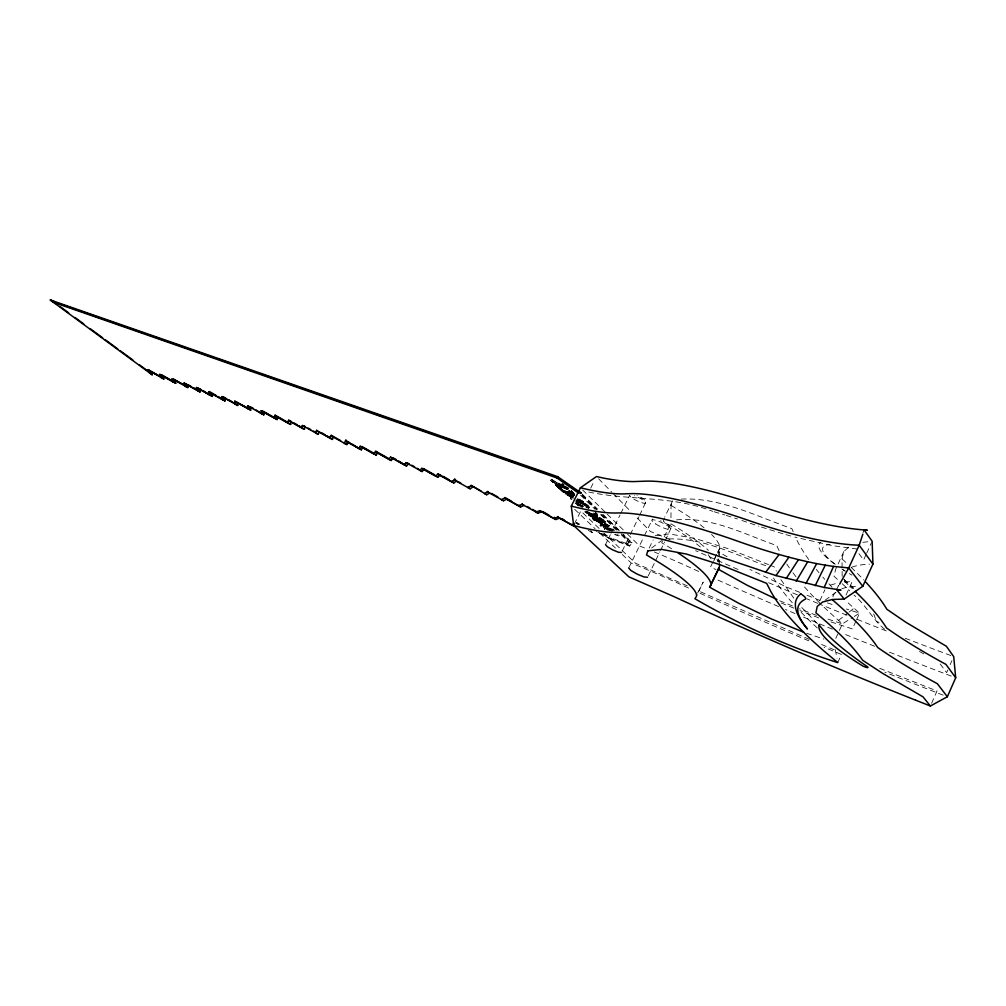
<?xml version="1.0" encoding="UTF-8"?>
<svg xmlns="http://www.w3.org/2000/svg" width="1006" height="1006" viewBox="0 0 1006 1006"><rect width="100%" height="100%" fill="white"/><g stroke="black" fill="none" stroke-linecap="round" stroke-linejoin="round"><path stroke-width="0.75" stroke-dasharray="5 3.75" d="M670.964 517.688L671.04 505.377L672.674 500.674L664.853 516.82M719.441 565.284L719.705 546.774M603.437 526.327L605.197 523.698L603.902 526.389L600.28 525.798L600.62 524.277L604.204 526.239L607.561 526.628L608.14 525.082L600.28 521.448L604.631 524.969L609.636 525.459L594.144 518.53L599.802 521.259L598.834 522.441L599.802 521.259M599.916 519.448C601.689 516.355 600.657 521.259 603.235 521.988C605.008 522.78 597.438 521.385 599.978 519.7C602.481 520.115 596.948 518.404 599.262 520.919M562.065 487.206L562.958 484.213L562.203 487.306L562.958 486.036L565.712 487.508M577.306 498.611L579.33 499.63L578.664 500.9L580.965 502.422C587.504 503.138 576.966 498.171 577.192 497.907M586.347 511.274L585.731 512.519L586.963 513.261L587.793 511.828L589.164 512.519L588.221 514.569L588.812 515.336L598.645 520.643L600.532 517.927L601.198 518.341L600.129 519.586M572.062 491.255L571.345 490.765L573.181 492.412L571.785 494.789L566.68 491.821L565.523 494.21L573.244 497.983M558.405 486.275L555.199 485.055L558.292 486.074L562.706 489.872L562.379 491.569L571.647 495.769L570.314 498.448L571.924 499.228L570.314 498.75L570.83 497.14L573.143 498.083M570.314 498.75L570.943 497.203M577.092 502.183C577.167 498.385 579.607 503.39 576.866 501.931C578.563 499.831 576.727 502.837 575.96 501.416M565.561 492.701C566.152 489.847 573.797 493.481 568.692 495.883M566.189 491.431L562.706 490.035M610.717 530.703L608.177 529.948M599.136 520.831L600.532 517.927M575.96 501.654L583.04 504.119L588.787 508.017M565.888 487.244C563.41 486.728 561.989 488.413 558.971 486.502L558.305 487.747L558.795 486.212L557.538 485.106L556.746 486.464L562.077 491.142M557.399 485.118L561.562 487.017L562.203 485.747L551.363 479.372L564.567 486.514M599.903 533.281L610.755 539.203L611.07 537.971L601.802 532.828M842.16 576.4L842.022 558.883L843.82 551.565L848.674 547.113M562.203 485.747L555.828 483.785L561.562 487.017M582.763 502.975L583.543 501.529L581.053 500.799L580.475 502.245L581.305 500.724L579.33 499.63M576.061 501.214L580.387 502.145M597.539 514.192C595.477 521.774 599.325 513.538 595.766 512.997M563.888 486.602L551.313 481.472L551.728 479.699M609.397 525.258C609.724 528.112 601.525 524.013 602.632 522.29M664.476 517.939L663.319 521.322L688.808 537.745L701.874 548.182M662.514 540.7L661.772 542.775A105.655 19.127 26 0 1 672.888 549.59M561.084 486.124L561.952 484.125L561.084 486.124L550.886 481.157M602.368 522.215L600.595 525.987L601.437 524.352L599.651 522.692L600.871 520.24L605.386 521.963L601.16 518.291L600.519 519.762M931.594 703.257L937.026 690.971L879.282 668.185M947.803 669.996L946.621 672.662L940.12 663.847M950.167 664.639L951.94 660.628M855.955 621.054L852.371 628.926L830.453 621.733M856.559 619.746L859.539 613.182L848.473 603.172A1028.786 206.393 18.5 0 1 846.348 601.198M837.759 662.602L841.418 654.566M846.046 595.024L852.22 581.543L843.229 582.084M866.04 554.62L863.601 559.965L858.206 552.646M866.656 553.287L871.548 542.611M835.747 638.483L842.424 623.846L852.962 617.282M588.397 515.085C591.465 510.658 587.403 514.355 589.428 515.336M838.463 585.517L836.577 589.617L838.866 585.542M862.959 532.74L864.204 530.036M819.789 600.859L824.895 589.78M843.82 551.565L835.659 569.295L833.999 576.3L840.249 581.908M600.054 517.776L598.721 518.518L588.824 513.337L595.552 516.405L596.558 516.43L597.577 514.745L595.124 514.971L590.132 513.022M697.611 593.062L703.219 582.097L696.404 596.407M716.549 554.344L710.638 566.743L716.008 569.723M713.568 561.398L716.888 554.444M717.542 553.061L719.529 548.886A97.645 19.78 25.9 0 0 711.506 534.45M649.172 548.069L653.171 539.832M664.199 536.927L670.801 523.271M648.241 575.86L659.823 551.866M660.514 550.458L664.601 541.983M665.28 540.574L671.254 527.597L667.607 524.39L660.565 520.731M597.765 515.324C587.026 516.04 595.326 520.907 601.701 522.013C612.076 525.333 593.477 517.512 599.878 517.675M628.712 568.013L643.765 537.041M644.444 535.632L652.492 519.071M622.186 551.112L629.567 535.984M630.234 534.614L638.961 516.732M639.627 515.361L646.166 501.328L642.997 498.523L636.999 495.405M627.404 543.818L629.731 546.006L626.813 545.026L627.404 543.818L611.07 537.971L610.479 539.166L629.731 546.006L632.032 542.825L623.167 534.148M608.668 525.522L607.561 526.628L608.316 525.434M607.825 526.691L609.007 525.547M608.404 526.779L609.611 525.384M607.699 529.91C608.102 526.616 614.704 531.181 610.252 530.011M608.768 528.728L607.435 529.961M611.044 530.766L611.648 529.533M605.499 544.623L610.34 534.739M611.032 533.331L620.023 514.984M620.715 513.576L629.706 495.229A8.878 1.849 25.8 0 0 638.244 501.39A8.878 1.849 25.8 0 0 645.475 502.17A8.878 1.849 25.8 0 0 634.434 495.744M613.044 531.017L613.861 529.722L614.754 530.439M617.483 535.142L618.074 533.922M577.218 500.46C581.531 501.856 588.334 504.019 589.642 507.929M592.446 518.794C594.999 518.555 597.778 518.417 600.871 520.24M594.659 519.272L596.093 517.185M594.798 519.373L596.256 517.323M596.369 517.386L595.313 519.825L596.483 517.386M593.804 513.01C596.457 513.299 597.551 518.832 597.916 515.022M602.016 523.56L595.552 520.592L596.156 519.36M594.206 518.467L593.741 520.039L595.527 520.806L596.445 519.436L595.804 520.945L599.199 522.491M596.143 518.631C601.16 519.536 595.929 520.567 597.35 517.876M596.885 519.184L597.489 517.952M596.307 521.108L597.061 519.762M596.596 521.271L597.199 520.039M596.721 521.259L597.426 520.077M596.96 521.448L597.564 520.215L598.507 520.643M598.293 519.762L599.111 517.813M598.092 520.68L599.161 518.279M598.381 520.24L599.463 518.291L600.481 518.228M598.319 520.831L598.922 519.599M598.96 520.605L599.589 518.253M599.387 520.97L599.978 519.7M599.023 522.365L599.626 521.133M600.393 519.712L600.984 518.216M600.733 519.851L601.462 518.442M600.494 521.598L601.098 520.366M599.677 522.667L600.708 521.624M601.11 521.536L602.116 519.171L601.513 518.731M601.236 521.863L601.953 520.429L600.834 519.989M601.324 521.85C601.135 519.109 606.09 521.322 603.751 522.768M601.575 521.976L602.267 520.517M601.827 522.089L602.946 519.825L602.154 519.234M600.041 525.622L600.808 524.289M602.431 520.957L603.034 519.725M600.28 525.798L601.06 524.289L598.847 522.466M601.563 523.346L602.166 522.114M602.581 521.347L602.946 519.825M602.468 522.001L603.072 520.768M600.997 525.899L602.72 522.516M602.871 522.29L603.185 520.102M601.764 524.616L602.808 522.617M602.984 522.265L603.65 520.442M600.205 525.509C603.587 526.188 602.003 521.951 599.45 521.234M603.625 521.963L604.229 520.731M601.94 525.987L603.286 524.554L602.544 523.724M603.751 522.454L603.789 520.718M601.689 525.66L602.682 525.773L603.474 524.44M604.279 522.579L604.883 521.347M603.022 525.61L603.625 524.39L603.235 526.239M604.342 522.982L605.034 521.523M603.16 526.176L603.701 524.478M604.493 523.107L605.272 521.649L604.757 523.158M604.405 524.843L605.008 523.623M605.059 524.969L603.751 527.421M605.184 524.981L605.788 523.761M605.31 525.006L605.914 523.774M608.14 525.082C605.939 525.396 597.929 526.138 604.141 527.886M606.14 524.906L605.625 526.251L606.807 524.201M605.838 526.352L606.442 525.119M604.619 529.332L605.21 528.125M606.455 525.597L607.058 524.378M606.304 526.44L607.284 524.403M606.605 526.44L607.209 525.22M605.687 526.251L607.108 526.276L607.712 525.044M606.102 529.835L606.693 528.615L611.132 530.715M575.985 523.661L576.576 522.479L581.694 525.333M585.253 505.377L585.869 504.119M585.605 505.54L586.234 504.283M579.619 499.819L578.349 502.56L579.255 501.214L584.511 503.566L587.755 505.528L587.139 506.785L585.869 506.043L586.548 504.496M586.058 506.156L586.8 504.66M586.611 506.546L587.227 505.289M586.812 506.609L587.429 505.352M588.46 508.055L586.988 506.81L587.655 505.276M587.366 506.722L587.982 505.465M588.724 508.646C589.856 504.509 587.491 508.546 587.755 505.528M585.731 512.519L586.988 511.35M584.775 511.84L586.561 512.67L587.164 511.425M599.249 519.41L587.177 513.06L587.554 511.652M586.963 513.261L587.969 511.916M587.127 513.324L588.183 511.979M593.666 516.241C590.132 515.437 588.133 513.739 586.976 511.664M588.032 513.84L588.384 512.406M588.636 514.896L589.164 512.519M589.981 514.066L589.466 515.374L596.13 518.618M590.12 514.582L590.597 513.236M589.83 515.6L590.887 513.45M589.805 515.789L590.409 514.556M590.27 516.065L591.402 513.877L594.433 514.971M590.459 516.103L591.541 513.689M591.352 515.386L591.956 514.154M591.981 515.374L592.584 514.141M591.641 516.719L592.245 515.487M591.805 516.77L592.408 515.537M591.981 516.707L592.597 515.474M593.565 513.186L594.785 513.991L595.401 512.733M592.521 518.907L593.15 517.336L595.263 518.04M594.785 513.991L595.59 512.796M592.735 519.021L593.301 517.801L596.734 519.109M596.86 516.153L595.162 514.242L595.816 512.733M593.955 516.304L594.86 515.147M595.162 514.242L595.917 512.985M593.389 518.857L593.867 517.549M595.539 514.154L596.156 512.909M593.515 518.92L594.118 517.688M593.666 518.92L594.269 517.688M595.929 514.846L596.495 513.563L596.231 514.946M593.741 520.039L594.345 518.48M594.383 519.511L594.986 518.291M594.433 519.536L595.124 518.153M571.785 494.789L567.271 493.053L566.642 494.323L572.326 496.411L572.992 495.04L573.885 495.367M573.458 498.02L572.024 497.278L573.609 494.286L574.451 494.562M572.276 497.454C574.263 493.946 556.733 490.274 570.628 494.248C578.488 498.448 565.259 494.474 565.523 494.21M568.88 495.933C569.597 492.424 573.659 496.461 574.69 494.298M574.589 495.493L573.181 492.412M573.822 495.581L574.376 494.26L572.942 496.713M576.3 501.692L577.57 499.492L581.292 500.737M576.124 502.271C582.675 506.181 575.369 505.93 575.897 502.032M576.601 501.717L577.57 499.492M576.073 503.654L576.438 502.258M578.186 500.661C579.418 497.266 578.626 502.082 577.243 500.183M577.922 502.396L578.827 501.164M577.369 503.34L576.891 504.647L575.105 502.937M576.69 502.409C580.034 503.277 576.702 507.225 577.696 503.49M577.18 504.861L577.796 503.616M578.211 502.422L579.77 499.881M578.186 505.515L577.557 505.125L578.777 504.056M578.928 502.472L579.557 501.227M585.869 506.043L579.091 502.761L579.808 501.529M579.393 502.874L581.053 500.799M578.375 505.276L578.991 504.031M579.884 502.007L580.89 500.183M579.657 503.025L580.273 501.768M578.802 505.892L579.418 504.647L578.173 503.88M578.966 505.955L579.406 504.295M579.116 506.043L579.796 504.522L584.461 506.76M580.965 502.422L581.87 500.711M579.406 505.829L580.022 504.584M580.764 503.428L581.38 502.17M581.179 503.264L582.235 500.95M576.589 499.617L581.958 502.321L582.587 501.063M581.732 503.553L582.826 501.604M581.933 503.591L583.178 501.328M580.764 506.647L581.38 505.402M582.927 502.799L583.291 501.428M580.877 506.961L581.531 505.414M590.685 488.174L594.533 480.428M583.115 504.169L583.669 502.862M581.833 507.099L582.449 505.855M582.046 507.25L582.6 505.955M583.417 504.408L584.033 503.151M582.16 507.338L582.751 506.068M583.43 504.66L584.247 503.214M583.794 504.509L584.411 503.252M574.275 524.151L580.802 510.973L599.777 529.093M583.945 504.924L584.574 503.666M560.958 486.036L561.901 483.936M561.034 487.093L562.631 483.735M560.644 488.086L560.015 489.356M561.26 487.244L561.901 485.973M562.631 485.772L561.876 486.954L562.819 483.836M562.668 485.269L563.31 483.987M565.8 487.809L562.92 485.747L563.561 484.464M561.21 490.563L561.776 489.042M563.712 486.137L564.353 484.854M561.574 490.865L562.153 489.243M563.071 487.885L563.712 486.615M563.247 487.872L564.127 486.741M562.316 487.306L564.089 487.91L564.982 486.854L564.253 488.275L563.486 488.011M563.423 492.412C562.505 492.148 564.316 492.714 562.178 489.331M562.794 491.733L563.423 490.463M565.724 486.967C561.738 487.495 568.44 491.192 568.516 488.338M564.605 488.388L565.297 486.841M563.096 491.846L563.725 490.588M564.856 488.514L565.888 486.024M563.134 492.324L563.184 490.224M565.523 487.621L566.152 486.338M564.089 487.91L565.473 488.375L566.114 487.093M565.8 488.702L566.554 487.407M563.385 492.387C564.278 490.865 568.88 491.104 565.674 494.374M565.473 488.375L566.667 487.332M564.768 492.336L565.397 491.066M566.026 488.652L566.894 488.815L567.334 487.281M566.793 488.828L567.434 487.545M565.209 492.538L565.674 491.142M566.818 489.18L567.535 487.533M565.234 492.563L565.862 491.293M567.887 489.62L567.283 488.966L567.962 487.659M565.058 494.021L565.825 492.563M567.434 489.394L568.365 487.985L567.585 489.532M564.203 492.5L565.8 493.015L566.428 491.758M567.736 489.595L568.39 488.212M565.925 494.072L566.554 492.802M565.8 493.015L566.768 493.368L567.522 492.097M567.824 492.06L566.894 493.355M569.044 490.337L569.698 490.865L569.056 492.135C568.214 488.237 571.898 491.393 567.271 495.115M566.642 494.323C571.546 488.551 564.995 494.726 570.226 494.55L570.804 493.129L573.609 494.286M568.415 491.758L569.283 490.362M567.095 495.065L567.724 493.808M572.992 495.04L568.805 491.896L569.497 490.412M568.151 493.82L568.943 492.299L570.804 493.129M567.623 495.342L568.239 494.084M569.333 492.173L569.597 490.626M569.409 492.274L569.962 490.903L573.822 494.009M569.145 493.896L569.773 492.626M569.119 494.172L569.912 492.626M567.271 493.053L569.497 493.984L570.138 492.714M574.263 495.468L570.679 492.274L571.345 490.765M569.698 490.865L570.93 492.06L571.571 490.777M569.446 495.455C570.1 491.909 573.873 494.185 570.716 492.148M573.822 495.832L570.565 494.612L571.207 493.405M570.389 495.656L571.018 494.386M570 496.511L570.628 495.254M570.918 494.713L571.546 493.456M570.276 496.612L570.905 495.354M571.219 494.902L571.861 493.632M572.062 495.166L572.703 493.908M571.232 497.127L571.848 495.857L573.772 496.826M572.225 495.266L573.47 492.676M571.408 497.178L572.163 495.769M572.477 495.027L573.106 493.757M571.534 497.266L572.15 496.008M572.452 495.354L573.257 494.109M550.672 480.742L551.363 479.372M550.873 480.717L551.527 479.485M552.508 480.126L551.967 481.497L552.558 480.164M552.344 481.723L552.986 480.453M552.344 481.937L552.986 480.667M552.835 482.239L553.463 480.969M553.011 482.264L553.652 480.994M554.256 482.905L554.884 481.635M554.407 482.955L555.224 481.61M555.828 483.672L556.469 482.39M555.362 485.181L555.916 483.723M555.35 485.357L555.991 483.911M555.576 485.483L556.167 484.213M556.192 485.257L556.708 483.899M556.331 485.32L556.972 484.037M556.481 485.307L557.11 484.037M556.771 486.388L558.003 484.515M557.022 486.766L558.682 483.546M558.846 483.37L557.374 486.502L558.167 487.47M559.034 483.521L556.909 486.376M557.45 487.181L558.179 485.797M558.456 485.081L559.261 483.572M557.89 487.13L558.846 484.993M557.928 487.281L558.481 485.923M558.079 487.57L558.418 486.275M560.317 484.163L559.676 485.445L560.166 484.087M558.506 488.061L559.16 486.552M558.632 488.136L558.934 486.476M562.467 491.532L559.072 488.262L559.361 486.703M719.529 548.886L717.856 551.577L729.891 558.28M626.813 545.026L629.404 540.976L620.425 532.187M580.412 500.711L577.23 499.592M838.501 620.4L848.058 612.893M849.253 611.962L854.031 608.202M651.599 548.031L661.634 540.599M825.058 600.255L835.973 592.295M567.283 488.966L566.516 488.199M854.283 616.464L859.539 613.182L846.373 608.982M613.66 529.646L612.465 529.307L611.811 530.426M830.428 585.115L837.432 583.078M588.284 530.388L592.119 532.526L596.659 531.369M589.466 507.426L586.158 507.351M681.225 499.102C719.768 497.178 756.235 516.179 791.86 528.603L793.457 532.4M577.431 500.749L580.475 502.245M604.631 524.981L607.108 526.276M676.573 519.876C711.443 516.518 744.679 534.412 776.833 545.617A1051.547 201.062 18.9 0 0 779.612 551.64M655.17 535.708L669.116 533.909L693.989 538.21L727.753 548.534L768.509 564.618M668.726 538.965C703.106 537.619 735.499 554.784 767.163 566.215M862.834 542.322L870.605 541.454M561.926 485.571L562.92 485.747M564.743 491.242L564.001 491.066M596.545 516.719L594.257 516.392M601.399 524.44L602.544 524.491M591.352 513.915L588.636 512.607M593.59 519.687L595.552 520.592M857.225 549.025L832.641 545.705L794.828 537.103M567.044 494.7L572.024 497.278M588.196 508.043L586.171 507.628M572.326 496.411L573.257 496.624M606.027 524.906L603.877 524.629M572.854 497.957L570.943 497.492M588.774 492.06C629.819 500.661 672.838 495.644 712.764 511.35M595.15 519.511L597.69 520.328M785.9 534.614L793.369 536.726M614.528 534.463C616.112 534.915 620.74 537.367 619.042 534.274M714.109 511.752L724.861 514.971M782.92 533.771L761.467 527.094M726.257 515.412L737.448 518.983M827.347 602.908L834.666 605.247M567.459 487.897L568.377 488.325M816.532 615.37L799.481 608.793M828.039 619.143L842.424 623.846L834.552 616.93A1051.547 201.062 18.9 0 1 821.965 605.197M818.771 617.898L799.946 610.604M604.153 527.886L605.411 528.351L606.014 527.131M741.875 520.479L758.775 526.188M806.649 633.252L823.876 639.074M606.819 528.879L605.348 528.276M575.709 500.548L577.482 500.711M950.846 655.547L937.932 650.731A3133.703 2283.042 12.5 0 1 904.796 638.106M608.303 528.703L605.134 528.049L604.719 529.433M608.152 530.112L608.617 528.917M769.967 565.196L774.331 566.919L776.38 571.144M579.418 504.647L583.832 506.785M799.833 592.371L786.843 587.164L749.948 569.434M807.051 595.263L821.487 601.035M779.675 600.771L793.822 606.505M781.184 602.984L794.174 608.265M834.276 649.813L819.022 643.438M669.883 539.405L650.392 531.445L634.987 515.764M809.327 639.388L697.158 590.346M612.553 529.269L607.536 527.433L606.819 528.879L609.447 529.848L609.976 528.452M586.335 512.683L585.064 511.714M687.236 585.844L635.478 563.209L604.241 533.356M581.958 502.321L582.675 502.686M603.311 524.365L600.104 522.843M576.337 500.51L577.746 500.862M566.705 488.551L566.001 487.96M601.513 533.419L610.768 538.562L627.115 544.422L629.404 540.976L632.032 542.825L628.813 542.196L620.941 534.513M597.941 532.086L610.755 539.203M576.275 523.07L578.84 524.503M919.509 651.473L924.753 654.428M849.303 573.583L851.981 575.143M616.376 534.915L615.659 534.5M671.04 505.377L682.722 512.607A97.645 19.78 25.9 0 1 704.351 528.037M884.639 629.253C872.881 619.797 865.902 605.021 854.056 595.099M604.128 524.893L601.16 524.289M596.432 513.198L597.287 513.915M609.372 529.672L610.39 530.2L610.843 528.791M570.93 492.06L573.709 494.776M558.305 487.747L559.072 488.262M603.902 526.389L607.649 527.534L606.945 528.653M573.345 492.789L572.288 491.796M559.701 487.005L561.864 488.954M574.816 494.135L573.533 492.978M842.022 558.883L847.178 563.624M842.198 583.706L849.73 590.811M574.703 509.325L595.074 528.691M599.601 532.991L615.446 548.044M622.236 554.495L631.29 563.109A202.709 31.136 25.7 0 1 680.458 584.348A3367.748 2324.413 14 0 0 690.342 588.862M581.908 495.505L596.52 509.765M601.022 514.154L620.124 532.803M621.243 533.909L629.102 541.58M580.475 495.053L595.087 509.3M600.708 514.783L616.439 530.137M582.21 494.072L597.702 509.237M603.248 514.657L622.06 533.067M582.235 494.864L596.835 509.137M602.443 514.619L619.294 531.093M817.425 623.72L800.952 606.631M582.65 489.972L606.102 513.035M607.209 514.141L626.197 532.815M627.316 533.909L639.602 545.994A202.319 33.097 25.6 0 1 646.217 548.647M598.645 478.806L611.862 492.236M612.968 493.355L630.573 511.287M602.682 525.773L600.62 524.277M708.274 554.746L711.619 559.726M793.747 598.105L780.417 578.878M576.576 522.479L578.06 524.704M590.66 530.325L592.119 532.526M835.294 649.662L836.942 658.289M717.97 558.896L718.02 561.826M718.686 550.244L718.686 562.279M832.93 596.835A239.428 46.062 22.8 0 1 835.848 592.081M841.909 588.711A239.428 46.062 22.8 0 1 857.804 586.309M943.188 695.146A3367.748 2324.413 14 0 1 884.865 672.159M840.903 654.24A3367.748 2324.413 14 0 1 824.115 647.26M808.824 640.835A3367.748 2324.413 14 0 1 697.41 592.069M817.337 627.983A1055.621 189.832 19.4 0 1 800.21 611.334M792.275 602.745A1055.621 189.832 19.4 0 1 773.488 577.972M851.78 567.208A238.799 48.879 22.5 0 1 869.511 564.177M844.298 581.216A433.096 81.7 26.9 0 1 852.346 588.623M951.274 676.095A3310.721 2384.446 12.3 0 1 886.022 650.807M874.629 646.28A3310.721 2384.446 12.3 0 1 842.185 633.151M832.402 629.14A3310.721 2384.446 12.3 0 1 800.537 615.873M795.042 613.547A3310.721 2384.446 12.3 0 1 785.447 609.485M778.619 606.568A3310.721 2384.446 12.3 0 1 717.064 579.695M698.654 571.433A3310.721 2384.446 12.3 0 1 688.783 566.969A202.319 33.097 25.6 0 0 654.277 551.954M670.927 523.837A105.429 20.321 26 0 1 708.375 550.307M716.913 559.625A105.429 20.321 26 0 1 718.183 561.7M819.978 603.26A1051.547 201.062 18.9 0 1 802.247 584.373M795.985 576.765A1051.547 201.062 18.9 0 1 792.703 572.477M789.333 567.799A1051.547 201.062 18.9 0 1 786.78 564.014M886.299 630.9A3133.703 2283.042 12.5 0 1 856.735 619.193M846.964 615.257A3133.703 2283.042 12.5 0 1 819.286 603.965M817.903 603.399A3133.703 2283.042 12.5 0 1 806.925 598.859M797.368 594.86A3133.703 2283.042 12.5 0 1 768.081 582.474M738.064 569.484A3133.703 2283.042 12.5 0 1 695.599 550.634M851.139 567.334A424.708 84.139 26.9 0 1 863.928 580.122M832.113 587.202A1028.786 206.393 18.5 0 1 828.894 583.82M824.782 579.343A1028.786 206.393 18.5 0 1 822.807 577.117M818.985 572.678A1028.786 206.393 18.5 0 1 816.256 569.383M808.761 559.575A1028.786 206.393 18.5 0 1 795.595 537.468M843.808 579.318A365.97 70.508 26.5 0 1 853.591 588.221M844.097 579.594A272.261 53.972 25.9 0 1 853.314 588.196M873.598 613.949A272.261 53.972 25.9 0 1 876.1 621.607A14.587 2.88 24.1 0 0 879.093 622.261M844.851 570.918A75.953 16.888 23.6 0 1 842.575 569.484M834.351 563.863A75.953 16.888 23.6 0 1 820.556 542.523M845.442 571.257A67.792 15.015 23.7 0 1 841.859 568.956M835.219 564.265A67.792 15.015 23.7 0 1 830.013 544.523M655.61 523.912A10.437 2.087 25.6 0 0 670.738 529.282A10.437 2.087 25.6 0 0 657.735 520.907A10.437 2.087 25.6 0 0 655.61 523.912"/><path stroke-width="1.5" d="M273.569 417.113L263.17 411.228L263.798 414.799L261.271 413.567L261.17 410.737L277.115 419.577L277.228 416.836L274.965 415.088L288.42 422.709M305.308 426.531L302.341 425.513L304.843 426.733L304.365 429.348L288.408 420.508L290.923 421.753L290.646 424.431L288.144 423.212L288.684 420.005L291.375 421.527M340.594 440.565L331.112 435.208L333.3 436.944L332.445 439.421L316.488 430.581L318.965 431.8L318.298 434.341L315.846 433.146L316.752 430.065M862.834 534.173L859.187 545.214L848.762 567.925L839.62 584.197M352.477 444.262L358.991 448.626L360.223 446.274L373.83 453.945L375.263 451.669L388.894 459.34L390.542 457.152L404.198 464.835L406.059 462.71L408.398 463.867L406.525 465.979L392.906 458.308L391.233 460.497L377.652 452.851L376.194 455.102L362.638 447.456L361.38 449.795L345.423 440.968L347.85 442.162L346.806 444.564L344.392 443.382L345.976 439.911M915.674 700.189L930.387 705.998L947.35 696.756L955.7 677.767L953.713 656.629L946.407 646.292L906.205 622.475L886.915 609.322L884.324 605.21A424.708 84.139 26.9 0 0 865.902 582.235M862.808 586.284L872.931 564.102L872.152 541.278L864.204 530.036L867.323 530.162A248.117 66.648 25.2 0 1 769.854 509.3L745.823 501.39A233.191 47.559 24.3 0 0 647.084 481.12L633.189 481.597A230.626 53.406 27.5 0 1 604.002 478.177L596.445 476.555L580.412 487.772L571.307 506.093L573.621 525.472L580.651 527.27A233.279 45.823 27.5 0 0 609.46 532.174L623.003 532.639A233.518 40.378 24.8 0 1 720.12 556.746L775.978 575.595L824.191 587.466L833.521 566.416L848.762 567.925L862.808 586.284L844.197 599.06L832.314 599.501L822.631 602.028L817.237 606.404L815.904 612.83L822.405 618.376A426.116 71.527 26.9 0 1 859.929 656.478L862.758 660.351L882.589 673.341L923.018 696.844L930.387 705.998M803.769 632.271L771.25 618.879L739.008 603.424L709.57 587.164L719.252 567.447A105.429 20.321 26 0 0 719.441 565.284M710.638 585.58L719.252 567.447M815.187 585.693L825.285 565.171L833.521 566.416M578.224 492.865L578.865 491.569L581.103 492.99L578.224 492.865L557.035 477.988L53.23 302.228L50.3 300.002L558.053 476.794L557.035 477.988L558.053 476.794M572.024 524.34L571.722 524.931L573.797 525.949L557.676 517.097L553.69 518.455L539.681 510.646L535.959 512.092L538.072 513.148L541.832 511.714L555.777 519.498L559.789 518.153M553.979 517.876L555.777 519.498L554.268 517.285M557.978 516.518L557.676 517.097L571.722 524.931L574.564 524.088M535.959 512.092L536.248 511.513L532.438 509.388M518.518 505.842L520.668 506.898L506.798 499.152L503.541 500.762L501.365 499.693L504.61 498.058L518.518 505.842L522.001 504.308L524.164 505.377L520.668 506.898L518.807 505.264M522.29 503.729L522.001 504.308L538.072 513.148M504.899 497.492L506.798 499.152M487.784 491.356L484.502 493.644L486.715 494.726L489.721 493.028L487.495 491.921L503.541 500.762M467.916 487.696L470.67 485.898L472.921 487.005L470.142 488.79L468.205 487.13M451.883 481.283L453.857 482.943L456.397 481.082L454.699 478.843M435.824 475.536L437.824 477.196L440.138 475.247L453.857 482.943M437.824 477.196L424.142 469.513L422.042 471.537L417.289 468.331M374.106 453.417L376.194 455.102M330.559 437.195L330.006 438.226L330.836 435.736L346.806 444.564M315.846 433.146L316.387 432.127M302.429 427.122L301.888 428.141L302.341 425.513L318.298 434.341M274.877 417.855L274.688 415.591L288.144 423.212M261.271 413.567L256.165 410.033M248.645 407.87L248.117 408.851L234.712 401.256L248.381 408.361M805.844 583.593L816.671 563.624L825.285 565.171M235.429 403.72L221.773 396.615L222.389 399.621L224.979 400.878L224.388 397.886L221.773 396.615M185.418 385.788L171.837 378.696L173.095 381.94L175.748 383.236L174.503 380.004L173.095 381.94L159.778 374.37L161.199 377.665L163.865 378.973L162.469 375.691L159.778 374.37M173.095 381.94L173.61 380.997M184.312 382.607L185.154 386.266L187.795 387.549L186.714 384.38L184.048 383.072L200.018 391.938L199.087 388.819L196.447 387.524L200.722 389.322M149.039 372.547L147.895 370.107L161.45 377.2L148.146 369.642L150.598 371.428L152.145 374.773L149.29 372.082M53.23 302.228L53.808 301.247L50.3 300.002L152.145 374.773L150.41 372.673M796.161 581.216L807.717 561.763L816.671 563.624M786.202 578.538L798.462 559.625L807.717 561.763M775.978 575.595L788.918 557.198L798.462 559.625M765.528 572.401L779.122 554.507L788.918 557.198M419.741 470.406L421.816 468.368L424.142 469.513M621.519 552.483L618.615 552.294L612.755 549.93L607.335 546.761L605.499 544.623M647.55 577.268L644.029 576.941L637.1 574.099L630.775 570.415L628.712 568.013M824.191 587.466L841.016 590.069L836.577 589.617L844.197 599.06M142.437 332.722L53.519 301.737L57.304 304.516M148.36 334.784L213.561 357.52M218.013 359.067L252.091 370.95M260.982 374.043L326.183 396.766M330.634 398.313L364.713 410.197M373.603 413.29L435.85 434.982M443.256 437.572L474.379 448.412M486.225 452.549L529.206 467.526M532.174 468.557L545.504 473.21M776.871 599.438L747.471 585.417L718.133 569.145M250.67 410.096L248.117 408.851L247.841 405.959L250.419 407.229L250.67 410.096L238.648 403.28M237.73 405.456L235.165 404.198L234.712 401.256L237.303 402.526L237.73 405.456L224.388 397.886M209.022 392.038L224.979 400.878L222.917 398.653L222.389 399.621L209.022 392.038L209.801 395.106L212.404 396.377L211.65 393.321M388.894 459.34L391.233 460.497M360.223 446.274L362.638 447.456M261.17 410.737L277.115 419.577M440.138 475.247L437.836 474.115L435.548 476.077L421.816 468.368M390.542 457.152L392.906 458.308M377.652 452.851L375.54 451.141L389.171 458.811M456.397 481.082L454.121 479.95L451.606 481.836L437.836 474.115L440.628 474.97M539.681 510.646L541.832 511.714M561.801 518.643L564.353 520.064M542.523 511.488L548.886 515.034M527.358 506.559L529.898 507.98M506.156 498.196L511.211 501.026M491.569 493.481L497.869 497.002M486.715 494.726L470.959 485.332L481.019 490.966M460.685 482.918L454.121 479.95L470.142 488.79M443.13 476.366L449.38 479.887M423.35 468.519L434.579 474.832M422.042 471.537L406.059 462.71L409.077 463.716M411.806 465.25L414.547 466.784M393.547 458.145L396.276 459.679M399.017 461.226L406.525 465.979L404.752 463.766M361.858 446.513L372.748 452.65M345.699 440.439L349.774 442.741M347.85 442.162L361.38 449.795M322.171 433.121L324.875 434.655M327.579 436.176L330.282 437.711M318.965 431.8L332.445 439.421M308.012 428.053L310.716 429.575M313.419 431.109L316.11 432.63M294.079 423.061L296.77 424.582M299.461 426.104L302.165 427.625M290.923 421.753L304.365 429.348M277.228 416.836L290.646 424.431M250.796 406.99L253.487 408.511M247.841 405.959L263.798 414.799L261.799 412.573M223.382 396.88L226.061 398.401M228.739 399.923L231.405 401.432M209.286 391.548L215.976 395.345M218.642 396.867L221.32 398.376M203.388 390.831L209.801 395.106L196.447 387.524L197.39 390.655L197.918 389.699L200.018 391.938L186.714 384.38M199.087 388.819L212.404 396.377M188.311 384.87L190.989 386.392M193.655 387.901L196.321 389.423M173.422 378.973L182.752 384.279M174.503 380.004L187.795 387.549L185.682 385.323M161.375 374.66L173.346 381.475M162.469 375.691L175.748 383.236M150.598 371.428L163.865 378.973M557.689 476.693L581.103 492.99M562.341 480.843L564.831 482.591M571.068 486.967L574.803 489.595M59.819 306.365L68.647 312.841M74.947 317.468L83.762 323.957M90.062 328.585L102.662 337.84M105.19 339.688L117.79 348.944M120.305 350.792L132.905 360.047M139.205 364.688L146.775 370.233M573.621 525.472L628.863 576.828L673.542 596.42A3252.662 2101.333 16.5 0 0 915.674 700.201M947.35 696.756L937.378 683.728A239.428 46.062 22.8 0 1 877.697 647.487A434.039 76.896 26.9 0 0 832.679 600.016M872.931 564.102L859.187 545.214A238.598 60.951 25.3 0 1 747.948 520.228A241.893 46.955 24.5 0 0 632.724 493.606L626.6 493.77A222.64 49.017 27.5 0 1 580.412 487.772M955.7 677.767L945.942 664.375A238.799 48.879 22.5 0 1 886.512 627.933A433.096 81.7 26.9 0 0 855.175 591.327M779.122 554.507A239.302 57.455 25.5 0 1 737.964 541.278A242.446 44.201 24.6 0 0 617.181 512.972A223.194 46.163 27.5 0 1 571.307 506.093M678.044 552.935A105.655 19.127 26 0 1 709.57 587.164M647.839 550.823L646.518 554.947L658.528 562.178A97.758 16.788 26.1 0 1 696.404 596.407L694.907 598.733C740.127 624.965 787.924 646.757 837.759 662.602L826.19 652.907A1038.091 177.131 19.8 0 1 770.873 591.566L766.647 583.354L720.082 564.693L686.394 554.055L661.634 549.389L647.839 550.823M819.173 624.889A142.374 25.376 23.8 0 0 863.085 666.161A4.804 0.817 24.4 0 0 867.474 667.619A4.804 0.817 24.4 0 0 866.996 666.412A281.931 51.143 22.9 0 1 819.173 624.889M800.738 593.854A401.18 71.2 22.5 0 0 807.453 629.014A307.547 54.84 22.9 0 1 805.341 599.186A15.43 2.993 24.7 0 0 800.738 593.854"/></g></svg>
